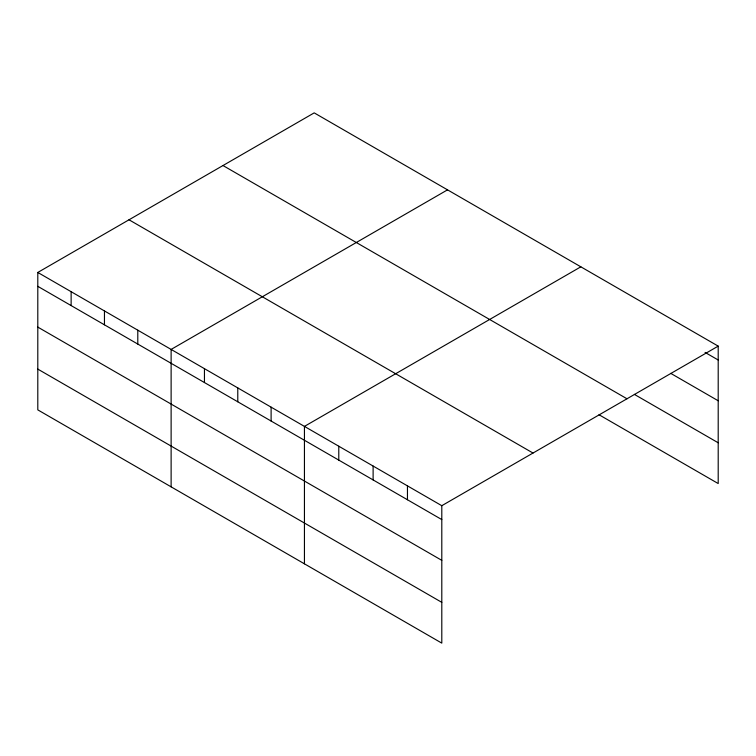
<?xml version="1.0" encoding="UTF-8"?>
<svg xmlns="http://www.w3.org/2000/svg" width="756" height="756" viewBox="0 0 756 756"><rect width="100%" height="100%" fill="white"/><g stroke="black" fill="none" stroke-linecap="round" stroke-linejoin="round"><path stroke-width="1.13" d="M599.017 414.742L718.2 483.547L718.2 346.125L314.203 112.871L37.8 272.453L37.8 409.875L441.797 643.129L441.797 505.698L37.8 272.453M447.524 189.85L171.121 349.423L171.121 486.855M580.844 266.821L304.441 426.393L304.441 563.825M441.797 505.698L718.2 346.125M705.074 352.419L718.2 359.998M670.733 373.36L718.2 400.765M634.369 394.377L718.2 442.78M222.992 165.536L626.989 398.781M129.011 219.788L533.008 453.042M37.8 286.335L441.797 519.58M37.8 327.102L441.797 560.347M37.8 369.108L441.797 602.352M407.456 485.872L407.456 499.754M373.114 466.046L373.114 479.928M338.782 446.22L338.782 460.102M271.111 407.153L271.111 421.035M237.781 387.913L237.781 401.786M204.451 368.663L204.451 382.545M137.79 330.183L137.79 344.056M104.46 310.943L104.46 324.815M71.13 291.693L71.13 305.575"/></g></svg>
